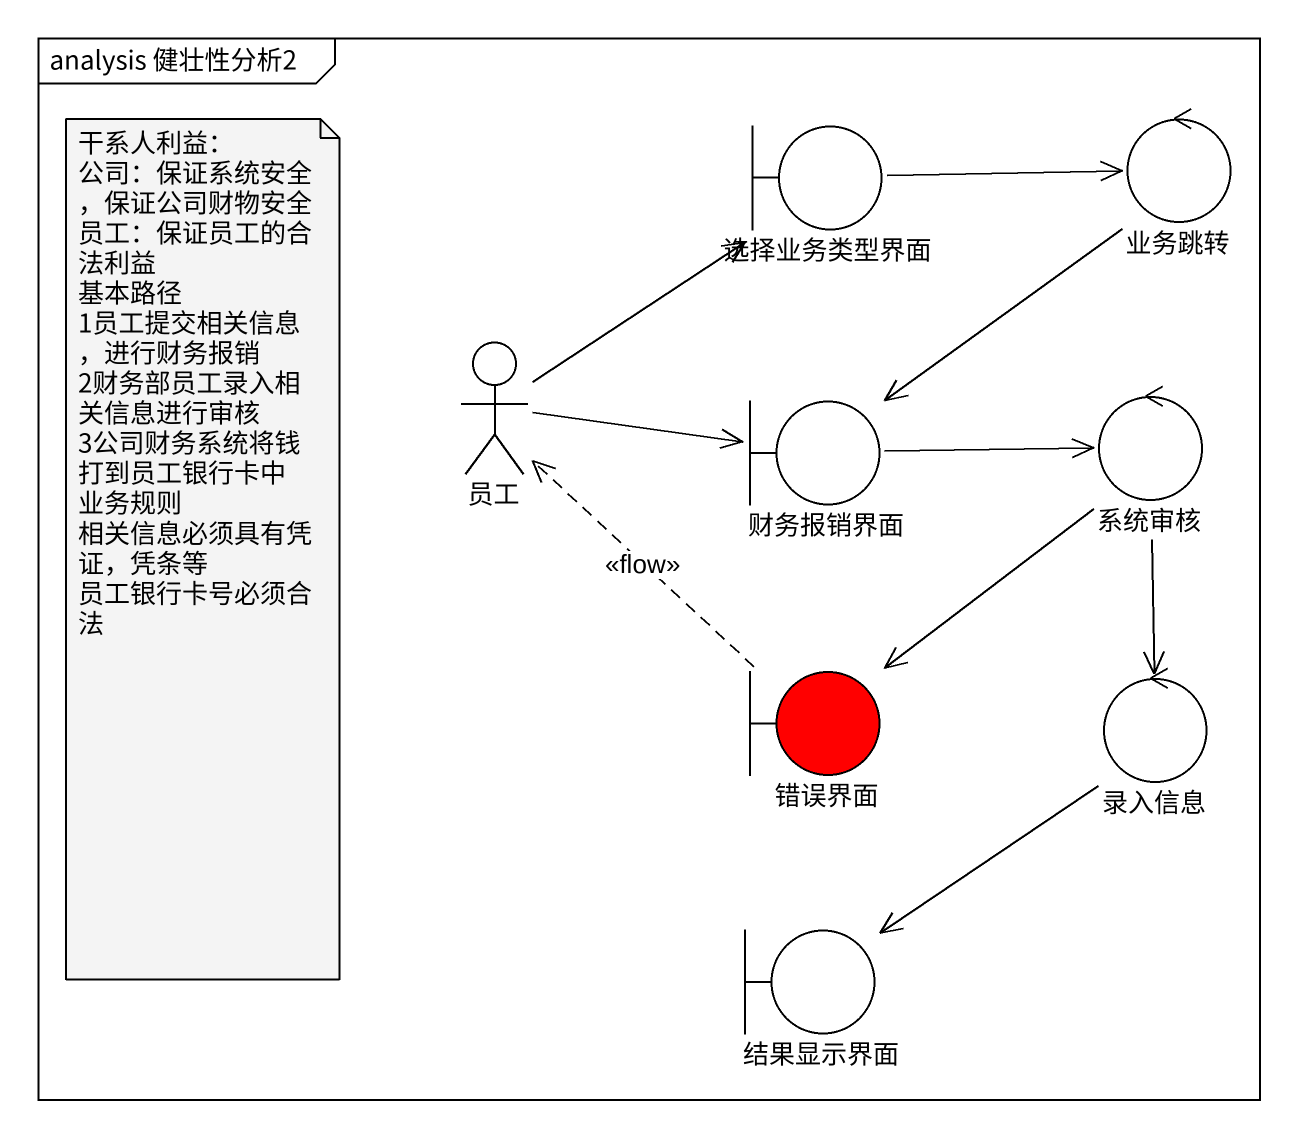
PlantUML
@startuml
mainframe analysis 健壮性分析2
boundary 选择业务类型界面
control 业务跳转
actor 员工
boundary 财务报销界面
control 系统审核
boundary 错误界面 #FF0000
control 录入信息
boundary 结果显示界面
选择业务类型界面 -right-> 业务跳转
业务跳转 --> 财务报销界面
员工 -up-> 选择业务类型界面
员工 -right-> 财务报销界面
财务报销界面 -right-> 系统审核
系统审核 --> 错误界面
系统审核 --> 录入信息
错误界面 .up.> 员工 : <<flow>>
录入信息 --> 结果显示界面
note as N1
  干系人利益：
  公司：保证系统安全，保证公司财物安全
  员工：保证员工的合法利益
  基本路径
  1员工提交相关信息，进行财务报销
  2财务部员工录入相关信息进行审核
  3公司财务系统将钱打到员工银行卡中
  业务规则
  相关信息必须具有凭证，凭条等
  员工银行卡号必须合法
end note
@enduml
